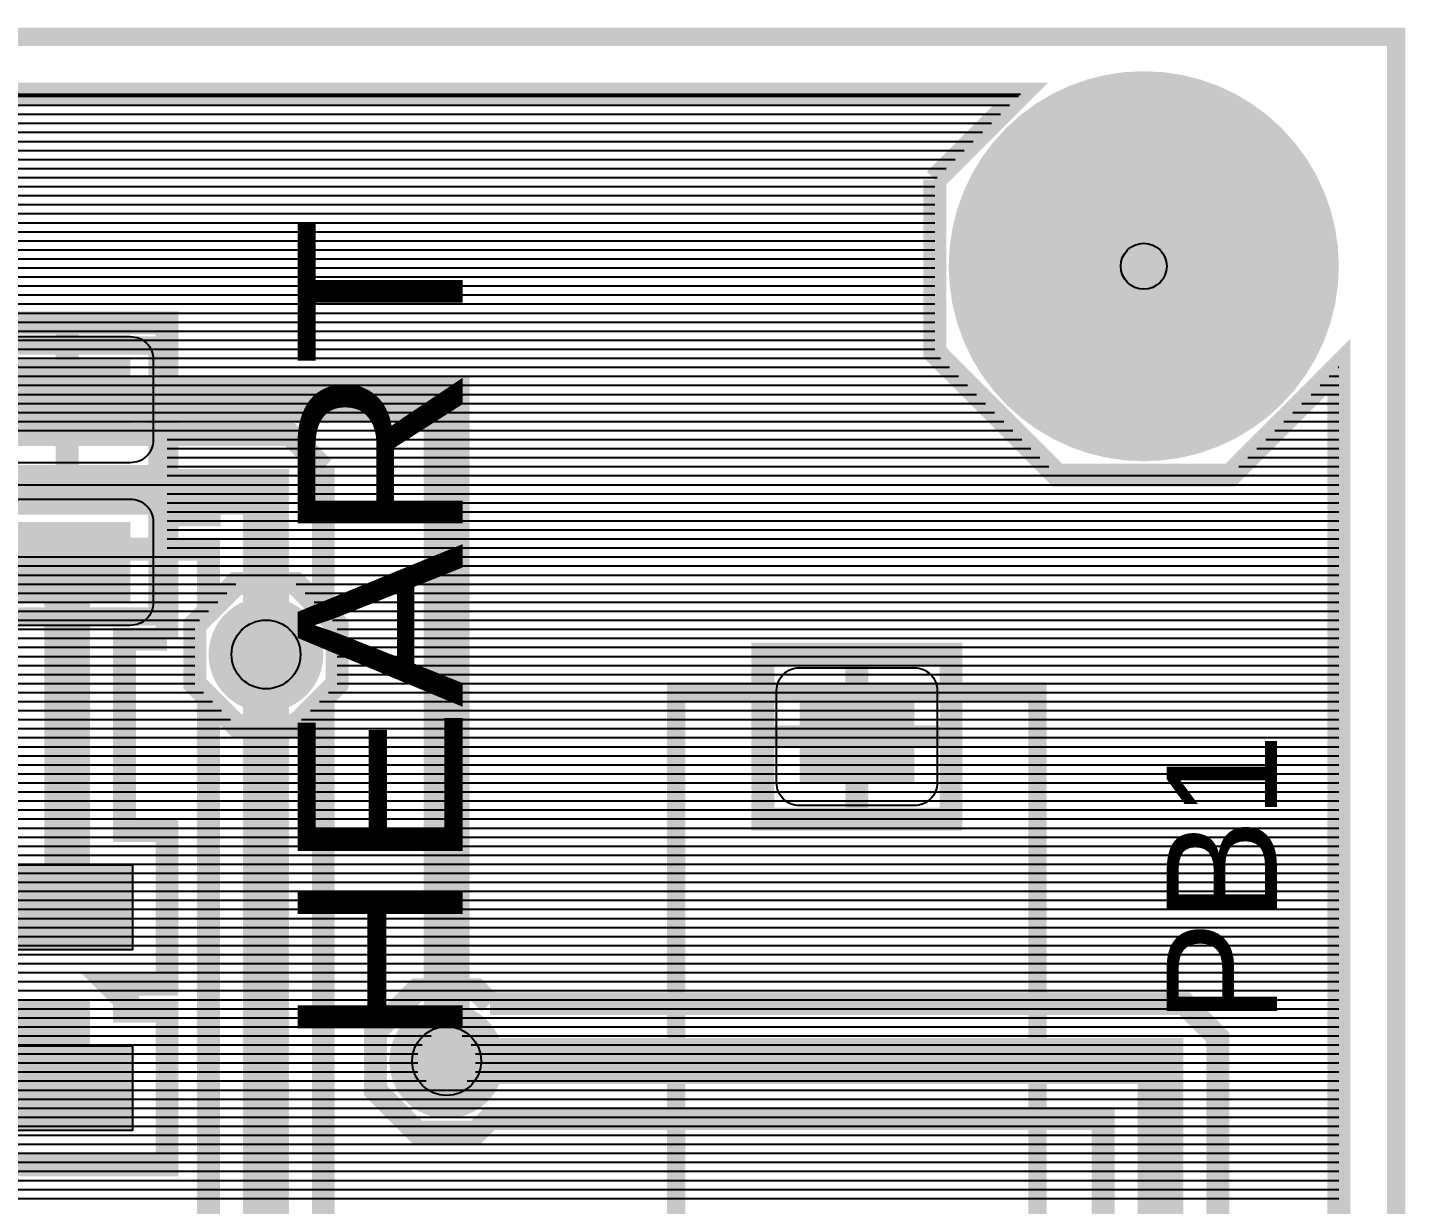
# Model space of a CAD drawing. Header units: inches. Extents: x -1.68 to 1.68, y -1.15 to 1.15.
# Drawn here: x 1.081 to 1.681, y 0.639 to 1.151 of the extents above; entities that cross this region are included whole.
import ezdxf

# ---------------------------------------------------------------- set-up
doc = ezdxf.new("R2010")
doc.units = ezdxf.units.IN
doc.layers.get('0').update_dxf_attribs({"linetype": 'CONTINUOUS'})

# ---------------------------------------------------------------- blocks, each defined once
blk = doc.blocks.new('RPAD')
blk.add_trace([(-0.5, -0.5), (-0.5, 0.5), (0.5, -0.5), (0.5, 0.5)])
blk = doc.blocks.new('EPAD')
at = {"const_width": 0.5}
blk.add_lwpolyline([(-0.25, 0, 1), (0.25, 0, 1)], format="xyb", close=True, dxfattribs=at)

msp = doc.modelspace()

# ---------------------------------------------------------------- linework, layer by layer
for points, const_width in [([(-1.6775, -1.1475), (1.6775, -1.1475), (1.6775, 1.1475), (-1.6775, 1.1475), (-1.6775, -1.1475)], 0.008), ([(-1.6775, -1.1475), (1.6775, -1.1475), (1.6775, 1.1475), (-1.6775, 1.1475), (-1.6775, -1.1475)], 0.008), ([(-1.6775, -1.1475), (1.6775, -1.1475), (1.6775, 1.1475), (-1.6775, 1.1475), (-1.6775, -1.1475)], 0.008), ([(-1.523807, 1.1225), (1.513807, 1.1225), (1.4765, 1.085193)], 0.01), ([(-1.523807, 1.1225), (1.513807, 1.1225), (1.4765, 1.085193)], 0.01), ([(1.4765, 1.085193), (1.4765, 1.009807), (1.529807, 0.9565), (1.605193, 0.9565), (1.6525, 1.003807), (1.6525, -0.968807), (1.610193, -0.9265), (1.534807, -0.9265), (1.4815, -0.979807), (1.4815, -1.055193), (1.534807, -1.1085), (1.610193, -1.1085), (1.6525, -1.066193), (1.6525, -1.1225), (-1.518807, -1.1225)], 0.01), ([(1.4765, 1.085193), (1.4765, 1.009807), (1.529807, 0.9565), (1.605193, 0.9565), (1.6525, 1.003807), (1.6525, -0.968807), (1.610193, -0.9265), (1.534807, -0.9265), (1.4815, -0.979807), (1.4815, -1.055193), (1.534807, -1.1085), (1.610193, -1.1085), (1.6525, -1.066193), (1.6525, -1.1225), (-1.518807, -1.1225)], 0.01), ([(1.054906, 1.02285), (1.054906, 0.955851), (1.141905, 0.955851), (1.141905, 1.02285), (1.054906, 1.02285)], 0.01), ([(1.098405, 1.02285), (1.098405, 0.98935)], 0.01), ([(1.059035, 0.894862), (1.137776, 0.894862), (1.137776, 1.012972), (1.059035, 1.012972), (1.059035, 0.894862)], 0.008), ([(1.059035, 0.894862), (1.137776, 0.894862), (1.137776, 1.012972), (1.059035, 1.012972), (1.059035, 0.894862)], 0.008), ([(1.059035, 0.894862), (1.137776, 0.894862), (1.137776, 1.012972), (1.059035, 1.012972), (1.059035, 0.894862)], 0.008), ([(0.798406, 0.98935), (1.098405, 0.98935)], 0.02), ([(1.26376, 0.701161), (1.26376, 0.98935), (1.098405, 0.98935)], 0.02), ([(1.054906, 0.98935), (1.098405, 0.98935)], 0.01), ([(1.098405, 0.955851), (1.098405, 0.98935)], 0.01), ([(1.141905, 0.98935), (1.098405, 0.98935)], 0.01), ([(-0.352894, 0.974193), (1.195374, 0.974193), (1.210019, 0.959548)], 0.01), ([(1.210019, 0.959548), (1.210019, 0.897167), (1.216019, 0.891167), (1.216019, 0.865486), (1.19786, 0.847327), (1.172179, 0.847327), (1.15402, 0.865486), (1.15402, 0.891167), (1.16002, 0.897167), (1.16002, 0.924193), (-0.31754, 0.924193)], 0.01), ([(-0.334665, 0.64998), (-0.342539, 0.68998), (-0.342539, 0.949193), (1.18502, 0.949193), (1.18502, 0.878327)], 0.02), ([(1.054906, 0.951984), (1.141905, 0.951984), (1.141905, 0.884985)], 0.01), ([(1.137776, 0.938169), (1.165335, 0.938169)], 0.008), ([(1.137776, 0.938169), (1.165335, 0.938169)], 0.008), ([(1.137776, 0.938169), (1.165335, 0.938169)], 0.008), ([(1.098405, 0.918484), (1.098405, 0.768091)], 0.02), ([(1.216019, 0.891167), (1.216019, 0.865486), (1.210019, 0.859486), (1.210019, 0.613703), (1.216019, 0.607703), (1.216019, 0.582022), (1.19786, 0.563863), (1.172179, 0.563863), (1.15402, 0.582022), (1.15402, 0.607703), (1.16002, 0.613703), (1.16002, 0.859486), (1.15402, 0.865486), (1.15402, 0.891167), (1.172179, 0.909326), (1.19786, 0.909326), (1.216019, 0.891167)], 0.01), ([(1.141905, 0.884985), (1.123405, 0.884985), (1.123405, 0.80159), (1.141905, 0.80159), (1.141905, 0.734591), (1.116472, 0.734591), (1.123405, 0.727658), (1.123405, 0.72285), (1.141905, 0.72285), (1.141905, 0.655851), (1.054906, 0.655851)], 0.01), ([(1.18502, 0.878327), (1.18502, 0.594862)], 0.02), ([(1.4015, 0.8785), (1.4015, 0.8065), (1.4835, 0.8065), (1.4835, 0.8785), (1.4015, 0.8785)], 0.01), ([(1.4425, 0.8785), (1.4425, 0.8425)], 0.01), ([(1.36376, 0.547224), (1.52124, 0.547224), (1.52124, 0.862185), (1.36376, 0.862185), (1.36376, 0.547224)], 0.008), ([(1.36376, 0.547224), (1.52124, 0.547224), (1.52124, 0.862185), (1.36376, 0.862185), (1.36376, 0.547224)], 0.008), ([(1.36376, 0.547224), (1.52124, 0.547224), (1.52124, 0.862185), (1.36376, 0.862185), (1.36376, 0.547224)], 0.008), ([(1.4015, 0.8425), (1.4425, 0.8425)], 0.01), ([(1.4425, 0.8065), (1.4425, 0.8425)], 0.01), ([(1.4835, 0.8425), (1.4425, 0.8425)], 0.01), ([(1.125965, 0.722815), (1.125965, 0.734626)], 0.007874), ([(1.125965, 0.722815), (1.125965, 0.734626)], 0.007874), ([(1.125965, 0.722815), (1.125965, 0.734626)], 0.007874), ([(0.1175, -0.147145), (0.2875, -0.317145), (0.2875, -0.345516), (1.2375, -0.345516), (1.237501, 0.046162), (1.252145, 0.060807), (1.549784, 0.060807), (1.549784, 0.676162), (1.2826, 0.676162), (1.2766, 0.670162), (1.250919, 0.670162), (1.23276, 0.688321), (1.23276, 0.714002), (1.250919, 0.732161), (1.2766, 0.732161), (1.2826, 0.726161)], 0.01), ([(0.68502, 0.370453), (0.68502, 0.516122), (0.929114, 0.516122), (0.927933, 0.717303), (1.098405, 0.717303), (1.098405, 0.68935)], 0.02), ([(1.2826, 0.726161), (1.585138, 0.726161), (1.599783, 0.711516), (1.599783, 0.025452)], 0.01), ([(1.258582, 0.688661), (1.268937, 0.688661), (1.27626, 0.695984), (1.27626, 0.706339), (1.268937, 0.713661), (1.258582, 0.713661), (1.25126, 0.706339), (1.25126, 0.695984), (1.258582, 0.688661)], 0.01), ([(1.2625, -0.401516), (1.2625, 0.035807), (1.574783, 0.035807), (1.574783, 0.701161), (1.26376, 0.701161)], 0.02)]:
    msp.add_lwpolyline(points, dxfattribs=dict(const_width=const_width))
for points in [[(-1.523807, 1.1225), (1.513807, 1.1225)], [(-1.523807, 1.1225), (1.513807, 1.1225)], [(-1.522902, 1.121594), (1.512902, 1.121594)], [(-1.522902, 1.121594), (1.512902, 1.121594)], [(-1.518965, 1.117657), (1.508965, 1.117657)], [(-1.518965, 1.117657), (1.508965, 1.117657)], [(-1.515028, 1.11372), (1.505028, 1.11372)], [(-1.515028, 1.11372), (1.505028, 1.11372)], [(-1.511091, 1.109783), (1.501091, 1.109783)], [(-1.511091, 1.109783), (1.501091, 1.109783)], [(-1.507154, 1.105846), (1.497154, 1.105846)], [(-1.507154, 1.105846), (1.497154, 1.105846)], [(-1.503217, 1.101909), (1.493217, 1.101909)], [(-1.503217, 1.101909), (1.493217, 1.101909)], [(-1.499279, 1.097972), (1.48928, 1.097972)], [(-1.499279, 1.097972), (1.48928, 1.097972)], [(-1.495342, 1.094035), (1.485343, 1.094035)], [(-1.495342, 1.094035), (1.485343, 1.094035)], [(-1.491405, 1.090098), (1.481405, 1.090098)], [(-1.491405, 1.090098), (1.481405, 1.090098)], [(-1.487468, 1.086161), (1.477468, 1.086161)], [(-1.4865, 1.082224), (1.4765, 1.082224)], [(0.367122, 1.086161), (1.477468, 1.086161)], [(0.367122, 1.082224), (1.4765, 1.082224)], [(-1.4865, 1.078287), (1.4765, 1.078287)], [(0.367122, 1.078287), (1.4765, 1.078287)], [(-1.4865, 1.07435), (1.4765, 1.07435)], [(-1.4865, 1.070413), (1.4765, 1.070413)], [(0.367122, 1.07435), (1.4765, 1.07435)], [(0.367122, 1.070413), (1.4765, 1.070413)], [(-1.4865, 1.066476), (1.4765, 1.066476)], [(0.367122, 1.066476), (1.4765, 1.066476)], [(-1.4865, 1.062539), (1.4765, 1.062539)], [(-1.4865, 1.058602), (1.4765, 1.058602)], [(0.367122, 1.062539), (1.4765, 1.062539)], [(0.367122, 1.058602), (1.4765, 1.058602)], [(-1.4865, 1.054665), (1.4765, 1.054665)], [(-1.4865, 1.050728), (1.4765, 1.050728)], [(0.367122, 1.054665), (1.4765, 1.054665)], [(0.367122, 1.050728), (1.4765, 1.050728)], [(-1.4865, 1.046791), (1.4765, 1.046791)], [(0.367122, 1.046791), (1.4765, 1.046791)], [(-1.4865, 1.042854), (1.4765, 1.042854)], [(-1.4865, 1.038917), (1.4765, 1.038917)], [(0.367122, 1.042854), (1.4765, 1.042854)], [(0.367122, 1.038917), (1.4765, 1.038917)], [(-1.4865, 1.03498), (1.4765, 1.03498)], [(0.367122, 1.03498), (1.4765, 1.03498)], [(-1.4865, 1.031043), (1.4765, 1.031043)], [(-1.4865, 1.027106), (1.4765, 1.027106)], [(0.367122, 1.031043), (1.4765, 1.031043)], [(0.367122, 1.027106), (1.4765, 1.027106)], [(-1.4865, 1.023169), (1.4765, 1.023169)], [(0.367122, 1.023169), (1.4765, 1.023169)], [(-1.4865, 1.019232), (1.4765, 1.019232)], [(-1.4865, 1.015295), (1.4765, 1.015295)], [(1.070906, 1.01685), (1.125906, 1.01685), (1.126945, 1.0168), (1.12795, 1.016652), (1.128917, 1.016409), (1.129841, 1.016079), (1.130717, 1.015664), (1.131541, 1.015169), (1.132309, 1.0146), (1.133015, 1.01396), (1.133655, 1.013254), (1.134224, 1.012486), (1.134719, 1.011662), (1.135134, 1.010786), (1.135465, 1.009862), (1.135707, 1.008895), (1.135855, 1.00789), (1.135906, 1.00685), (1.135906, 1.00685), (1.135906, 0.97185), (1.135855, 0.970811), (1.135707, 0.969806), (1.135465, 0.968839), (1.135134, 0.967915), (1.134719, 0.967039), (1.134224, 0.966215), (1.133655, 0.965447), (1.133015, 0.964741), (1.132309, 0.964101), (1.131541, 0.963531), (1.130717, 0.963037), (1.129841, 0.962622), (1.128917, 0.962291), (1.12795, 0.962049), (1.126945, 0.961901), (1.125906, 0.96185), (1.070906, 0.96185)], [(1.141905, 1.019232), (1.4765, 1.019232)], [(1.141905, 1.015295), (1.4765, 1.015295)], [(-1.4865, 1.011358), (1.4765, 1.011358)], [(1.141905, 1.011358), (1.4765, 1.011358)], [(-1.492823, 1.003484), (1.482823, 1.003484)], [(-1.488886, 1.007421), (1.478886, 1.007421)], [(1.141905, 1.007421), (1.478886, 1.007421)], [(1.141905, 1.003484), (1.482823, 1.003484)], [(1.652177, 1.003484), (1.6525, 1.003484)], [(1.652177, 1.003484), (1.6525, 1.003484)], [(-1.49676, 0.999547), (1.48676, 0.999547)], [(1.141905, 0.999547), (1.48676, 0.999547)], [(1.64824, 0.999547), (1.6525, 0.999547)], [(1.64824, 0.999547), (1.6525, 0.999547)], [(-1.504634, 0.991673), (1.494634, 0.991673)], [(-1.500697, 0.99561), (1.490697, 0.99561)], [(1.141905, 0.99561), (1.490697, 0.99561)], [(1.141905, 0.991673), (1.494634, 0.991673)], [(1.640366, 0.991673), (1.6525, 0.991673)], [(1.640366, 0.991673), (1.6525, 0.991673)], [(1.644303, 0.99561), (1.6525, 0.99561)], [(1.644303, 0.99561), (1.6525, 0.99561)], [(-1.508571, 0.987736), (1.498571, 0.987736)], [(1.141905, 0.987736), (1.498571, 0.987736)], [(1.636429, 0.987736), (1.6525, 0.987736)], [(1.636429, 0.987736), (1.6525, 0.987736)], [(-1.512508, 0.983799), (1.502508, 0.983799)], [(-0.532696, 0.979862), (1.506445, 0.979862)], [(1.141905, 0.983799), (1.502508, 0.983799)], [(1.141905, 0.979862), (1.506445, 0.979862)], [(1.628555, 0.979862), (1.6525, 0.979862)], [(1.628555, 0.979862), (1.6525, 0.979862)], [(1.632492, 0.983799), (1.6525, 0.983799)], [(1.632492, 0.983799), (1.6525, 0.983799)], [(-0.528759, 0.975925), (1.510382, 0.975925)], [(1.141905, 0.975925), (1.510382, 0.975925)], [(1.624618, 0.975925), (1.6525, 0.975925)], [(1.624618, 0.975925), (1.6525, 0.975925)], [(1.141905, 0.971988), (1.514319, 0.971988)], [(1.141905, 0.968051), (1.518256, 0.968051)], [(1.197579, 0.971988), (1.514319, 0.971988)], [(1.201516, 0.968051), (1.518256, 0.968051)], [(1.616744, 0.968051), (1.6525, 0.968051)], [(1.616744, 0.968051), (1.6525, 0.968051)], [(1.620681, 0.971988), (1.6525, 0.971988)], [(1.620681, 0.971988), (1.6525, 0.971988)], [(1.141905, 0.964114), (1.522193, 0.964114)], [(1.205453, 0.964114), (1.522193, 0.964114)], [(1.612807, 0.964114), (1.6525, 0.964114)], [(1.612807, 0.964114), (1.6525, 0.964114)], [(1.141905, 0.960177), (1.52613, 0.960177)], [(1.141905, 0.95624), (1.6525, 0.95624)], [(1.20939, 0.960177), (1.52613, 0.960177)], [(1.210019, 0.95624), (1.6525, 0.95624)], [(1.60887, 0.960177), (1.6525, 0.960177)], [(1.60887, 0.960177), (1.6525, 0.960177)], [(0.367122, 0.952303), (1.6525, 0.952303)], [(1.210019, 0.952303), (1.6525, 0.952303)], [(1.070906, 0.945984), (1.125906, 0.945984), (1.126945, 0.945934), (1.12795, 0.945785), (1.128917, 0.945543), (1.129841, 0.945213), (1.130717, 0.944798), (1.131541, 0.944303), (1.132309, 0.943734), (1.133015, 0.943094), (1.133655, 0.942388), (1.134224, 0.94162), (1.134719, 0.940796), (1.135134, 0.93992), (1.135465, 0.938996), (1.135707, 0.938029), (1.135855, 0.937024), (1.135906, 0.935984), (1.135906, 0.935984), (1.135906, 0.900984), (1.135855, 0.899945), (1.135707, 0.89894), (1.135465, 0.897973), (1.135134, 0.897049), (1.134719, 0.896172), (1.134224, 0.895348), (1.133655, 0.894581), (1.133015, 0.893875), (1.132309, 0.893235), (1.131541, 0.892665), (1.130717, 0.892171), (1.129841, 0.891756), (1.128917, 0.891425), (1.12795, 0.891183), (1.126945, 0.891035), (1.125906, 0.890984), (1.070906, 0.890984)], [(1.141905, 0.948366), (1.6525, 0.948366)], [(1.141905, 0.944429), (1.6525, 0.944429)], [(1.210019, 0.948366), (1.6525, 0.948366)], [(1.210019, 0.944429), (1.6525, 0.944429)], [(1.141905, 0.940492), (1.6525, 0.940492)], [(1.210019, 0.940492), (1.6525, 0.940492)], [(1.141905, 0.936555), (1.6525, 0.936555)], [(1.141905, 0.932618), (1.6525, 0.932618)], [(1.210019, 0.936555), (1.6525, 0.936555)], [(1.210019, 0.932618), (1.6525, 0.932618)], [(1.141905, 0.928681), (1.6525, 0.928681)], [(1.141905, 0.924744), (1.6525, 0.924744)], [(1.210019, 0.928681), (1.6525, 0.928681)], [(1.210019, 0.924744), (1.6525, 0.924744)], [(-0.31754, 0.920807), (1.16002, 0.920807)], [(1.141905, 0.920807), (1.6525, 0.920807)], [(1.210019, 0.920807), (1.6525, 0.920807)], [(-0.31754, 0.91687), (1.16002, 0.91687)], [(-0.31754, 0.912933), (1.16002, 0.912933)], [(1.141905, 0.91687), (1.6525, 0.91687)], [(1.141905, 0.912933), (1.6525, 0.912933)], [(1.210019, 0.91687), (1.6525, 0.91687)], [(1.210019, 0.912933), (1.6525, 0.912933)], [(-0.31754, 0.908996), (1.16002, 0.908996)], [(1.141905, 0.908996), (1.171849, 0.908996)], [(1.198191, 0.908996), (1.6525, 0.908996)], [(1.210019, 0.908996), (1.6525, 0.908996)], [(-0.31754, 0.905059), (1.16002, 0.905059)], [(-0.31754, 0.901122), (1.16002, 0.901122)], [(1.141905, 0.905059), (1.167912, 0.905059)], [(1.141905, 0.901122), (1.163975, 0.901122)], [(1.202128, 0.905059), (1.6525, 0.905059)], [(1.206065, 0.901122), (1.6525, 0.901122)], [(1.210019, 0.905059), (1.6525, 0.905059)], [(1.210019, 0.901122), (1.6525, 0.901122)], [(-0.31754, 0.897185), (1.16002, 0.897185)], [(1.141905, 0.897185), (1.160038, 0.897185)], [(1.210002, 0.897185), (1.6525, 0.897185)], [(1.210019, 0.897185), (1.6525, 0.897185)], [(-0.31754, 0.893248), (1.156101, 0.893248)], [(-0.31754, 0.889311), (1.15402, 0.889311)], [(1.141905, 0.893248), (1.156101, 0.893248)], [(1.141905, 0.889311), (1.15402, 0.889311)], [(1.213939, 0.893248), (1.6525, 0.893248)], [(1.213939, 0.893248), (1.6525, 0.893248)], [(1.216019, 0.889311), (1.6525, 0.889311)], [(1.216019, 0.889311), (1.6525, 0.889311)], [(-0.31754, 0.885374), (1.15402, 0.885374)], [(1.141905, 0.885374), (1.15402, 0.885374)], [(1.216019, 0.885374), (1.6525, 0.885374)], [(1.216019, 0.885374), (1.6525, 0.885374)], [(-0.31754, 0.881437), (1.15402, 0.881437)], [(-0.31754, 0.8775), (1.15402, 0.8775)], [(1.123405, 0.881437), (1.15402, 0.881437)], [(1.123405, 0.8775), (1.15402, 0.8775)], [(1.216019, 0.881437), (1.6525, 0.881437)], [(1.216019, 0.881437), (1.6525, 0.881437)], [(1.216019, 0.8775), (1.6525, 0.8775)], [(1.216019, 0.8775), (1.4015, 0.8775)], [(1.4835, 0.8775), (1.6525, 0.8775)], [(-0.31754, 0.873563), (1.15402, 0.873563)], [(1.123405, 0.873563), (1.15402, 0.873563)], [(1.216019, 0.873563), (1.6525, 0.873563)], [(1.216019, 0.873563), (1.4015, 0.873563)], [(1.4835, 0.873563), (1.6525, 0.873563)], [(-0.31754, 0.869626), (1.15402, 0.869626)], [(-0.31754, 0.865689), (1.15402, 0.865689)], [(1.123405, 0.869626), (1.15402, 0.869626)], [(1.123405, 0.865689), (1.15402, 0.865689)], [(1.216019, 0.869626), (1.6525, 0.869626)], [(1.216019, 0.869626), (1.4015, 0.869626)], [(1.216019, 0.865689), (1.6525, 0.865689)], [(1.216019, 0.865689), (1.4015, 0.865689)], [(1.4835, 0.869626), (1.6525, 0.869626)], [(1.4835, 0.865689), (1.6525, 0.865689)], [(-0.31754, 0.861752), (1.157754, 0.861752)], [(1.123405, 0.861752), (1.157754, 0.861752)], [(1.212285, 0.861752), (1.6525, 0.861752)], [(1.212285, 0.861752), (1.4015, 0.861752)], [(1.4835, 0.861752), (1.6525, 0.861752)], [(-0.31754, 0.857815), (1.161691, 0.857815)], [(-0.31754, 0.853878), (1.165628, 0.853878)], [(1.123405, 0.857815), (1.16002, 0.857815)], [(1.123405, 0.853878), (1.16002, 0.853878)], [(1.204411, 0.853878), (1.6525, 0.853878)], [(1.208348, 0.857815), (1.6525, 0.857815)], [(1.210019, 0.857815), (1.4015, 0.857815)], [(1.210019, 0.853878), (1.4015, 0.853878)], [(1.4835, 0.857815), (1.6525, 0.857815)], [(1.4835, 0.853878), (1.6525, 0.853878)], [(-0.31754, 0.849941), (1.169565, 0.849941)], [(1.123405, 0.849941), (1.16002, 0.849941)], [(1.200474, 0.849941), (1.6525, 0.849941)], [(1.210019, 0.849941), (1.4015, 0.849941)], [(1.4835, 0.849941), (1.6525, 0.849941)], [(-0.31754, 0.846004), (1.6525, 0.846004)], [(-0.31754, 0.842067), (1.6525, 0.842067)], [(1.123405, 0.846004), (1.16002, 0.846004)], [(1.123405, 0.842067), (1.16002, 0.842067)], [(1.210019, 0.846004), (1.4015, 0.846004)], [(1.210019, 0.842067), (1.4015, 0.842067)], [(1.4835, 0.846004), (1.6525, 0.846004)], [(1.4835, 0.842067), (1.6525, 0.842067)], [(-0.31754, 0.83813), (1.6525, 0.83813)], [(1.123405, 0.83813), (1.16002, 0.83813)], [(1.210019, 0.83813), (1.4015, 0.83813)], [(1.4835, 0.83813), (1.6525, 0.83813)], [(-0.31754, 0.834193), (1.6525, 0.834193)], [(-0.31754, 0.830256), (1.6525, 0.830256)], [(1.123405, 0.834193), (1.16002, 0.834193)], [(1.123405, 0.830256), (1.16002, 0.830256)], [(1.210019, 0.834193), (1.4015, 0.834193)], [(1.210019, 0.830256), (1.4015, 0.830256)], [(1.4835, 0.834193), (1.6525, 0.834193)], [(1.4835, 0.830256), (1.6525, 0.830256)], [(-0.31754, 0.826319), (1.6525, 0.826319)], [(1.123405, 0.826319), (1.16002, 0.826319)], [(1.210019, 0.826319), (1.4015, 0.826319)], [(1.4835, 0.826319), (1.6525, 0.826319)], [(-0.31754, 0.822382), (1.6525, 0.822382)], [(-0.31754, 0.818445), (1.6525, 0.818445)], [(1.123405, 0.822382), (1.16002, 0.822382)], [(1.123405, 0.818445), (1.16002, 0.818445)], [(1.210019, 0.822382), (1.4015, 0.822382)], [(1.210019, 0.818445), (1.4015, 0.818445)], [(1.4835, 0.822382), (1.6525, 0.822382)], [(1.4835, 0.818445), (1.6525, 0.818445)], [(-0.31754, 0.814508), (1.6525, 0.814508)], [(-0.31754, 0.810571), (1.6525, 0.810571)], [(1.123405, 0.814508), (1.16002, 0.814508)], [(1.123405, 0.810571), (1.16002, 0.810571)], [(1.210019, 0.814508), (1.4015, 0.814508)], [(1.210019, 0.810571), (1.4015, 0.810571)], [(1.4835, 0.814508), (1.6525, 0.814508)], [(1.4835, 0.810571), (1.6525, 0.810571)], [(-0.31754, 0.806634), (1.6525, 0.806634)], [(1.123405, 0.806634), (1.16002, 0.806634)], [(1.210019, 0.806634), (1.4015, 0.806634)], [(1.4835, 0.806634), (1.6525, 0.806634)], [(-0.31754, 0.802697), (1.6525, 0.802697)], [(-0.31754, 0.79876), (1.6525, 0.79876)], [(1.123405, 0.802697), (1.16002, 0.802697)], [(1.141905, 0.79876), (1.16002, 0.79876)], [(1.210019, 0.802697), (1.6525, 0.802697)], [(1.210019, 0.79876), (1.6525, 0.79876)], [(-0.31754, 0.794823), (1.6525, 0.794823)], [(1.141905, 0.794823), (1.16002, 0.794823)], [(1.210019, 0.794823), (1.6525, 0.794823)], [(-0.31754, 0.790886), (1.6525, 0.790886)], [(-0.31754, 0.786949), (1.6525, 0.786949)], [(1.141905, 0.790886), (1.16002, 0.790886)], [(1.141905, 0.786949), (1.16002, 0.786949)], [(1.210019, 0.790886), (1.6525, 0.790886)], [(1.210019, 0.786949), (1.6525, 0.786949)], [(-0.31754, 0.783012), (1.6525, 0.783012)], [(1.141905, 0.783012), (1.16002, 0.783012)], [(1.210019, 0.783012), (1.6525, 0.783012)], [(-0.31754, 0.779075), (1.6525, 0.779075)], [(-0.31754, 0.775138), (1.6525, 0.775138)], [(1.141905, 0.779075), (1.16002, 0.779075)], [(1.141905, 0.775138), (1.16002, 0.775138)], [(1.210019, 0.779075), (1.6525, 0.779075)], [(1.210019, 0.775138), (1.6525, 0.775138)], [(-0.31754, 0.771201), (1.6525, 0.771201)], [(1.141905, 0.771201), (1.16002, 0.771201)], [(1.210019, 0.771201), (1.6525, 0.771201)], [(-0.31754, 0.767264), (1.6525, 0.767264)], [(-0.31754, 0.763327), (1.6525, 0.763327)], [(1.141905, 0.767264), (1.16002, 0.767264)], [(1.141905, 0.763327), (1.16002, 0.763327)], [(1.210019, 0.767264), (1.6525, 0.767264)], [(1.210019, 0.763327), (1.6525, 0.763327)], [(-0.31754, 0.75939), (1.6525, 0.75939)], [(1.141905, 0.75939), (1.16002, 0.75939)], [(1.210019, 0.75939), (1.6525, 0.75939)], [(-0.31754, 0.755453), (1.6525, 0.755453)], [(-0.31754, 0.751516), (1.6525, 0.751516)], [(1.141905, 0.755453), (1.16002, 0.755453)], [(1.141905, 0.751516), (1.16002, 0.751516)], [(1.210019, 0.755453), (1.6525, 0.755453)], [(1.210019, 0.751516), (1.6525, 0.751516)], [(-0.31754, 0.747579), (1.6525, 0.747579)], [(1.141905, 0.747579), (1.16002, 0.747579)], [(1.210019, 0.747579), (1.6525, 0.747579)], [(-0.31754, 0.743642), (1.6525, 0.743642)], [(-0.31754, 0.739705), (1.6525, 0.739705)], [(1.141905, 0.743642), (1.16002, 0.743642)], [(1.141905, 0.739705), (1.16002, 0.739705)], [(1.210019, 0.743642), (1.6525, 0.743642)], [(1.210019, 0.739705), (1.6525, 0.739705)], [(-0.31754, 0.735768), (1.6525, 0.735768)], [(1.141905, 0.735768), (1.16002, 0.735768)], [(1.210019, 0.735768), (1.6525, 0.735768)], [(-0.31754, 0.731831), (1.250589, 0.731831)], [(-0.31754, 0.727894), (1.246652, 0.727894)], [(1.119232, 0.731831), (1.16002, 0.731831)], [(1.123169, 0.727894), (1.16002, 0.727894)], [(1.210019, 0.731831), (1.6525, 0.731831)], [(1.210019, 0.727894), (1.6525, 0.727894)], [(1.276931, 0.731831), (1.6525, 0.731831)], [(1.280868, 0.727894), (1.6525, 0.727894)], [(-0.31754, 0.723957), (1.242715, 0.723957)], [(1.123405, 0.723957), (1.16002, 0.723957)], [(1.210019, 0.723957), (1.6525, 0.723957)], [(1.587343, 0.723957), (1.6525, 0.723957)], [(-0.31754, 0.72002), (1.238778, 0.72002)], [(-0.31754, 0.716083), (1.234841, 0.716083)], [(1.141905, 0.72002), (1.16002, 0.72002)], [(1.141905, 0.716083), (1.16002, 0.716083)], [(1.210019, 0.72002), (1.6525, 0.72002)], [(1.210019, 0.716083), (1.6525, 0.716083)], [(1.59128, 0.72002), (1.6525, 0.72002)], [(1.595217, 0.716083), (1.6525, 0.716083)], [(-0.31754, 0.712146), (1.23276, 0.712146)], [(1.141905, 0.712146), (1.16002, 0.712146)], [(1.210019, 0.712146), (1.257066, 0.712146)], [(1.270453, 0.712146), (1.6525, 0.712146)], [(1.599154, 0.712146), (1.6525, 0.712146)], [(-0.31754, 0.708209), (1.23276, 0.708209)], [(-0.278666, 0.704272), (1.23276, 0.704272)], [(1.141905, 0.708209), (1.16002, 0.708209)], [(1.141905, 0.704272), (1.16002, 0.704272)], [(1.210019, 0.708209), (1.253129, 0.708209)], [(1.210019, 0.704272), (1.25126, 0.704272)], [(1.27439, 0.708209), (1.6525, 0.708209)], [(1.27626, 0.704272), (1.6525, 0.704272)], [(1.599783, 0.708209), (1.6525, 0.708209)], [(1.599783, 0.704272), (1.6525, 0.704272)], [(-0.278666, 0.700335), (1.23276, 0.700335)], [(1.141905, 0.700335), (1.16002, 0.700335)], [(1.210019, 0.700335), (1.25126, 0.700335)], [(1.27626, 0.700335), (1.6525, 0.700335)], [(1.599783, 0.700335), (1.6525, 0.700335)], [(-0.278666, 0.696398), (1.23276, 0.696398)], [(-0.278666, 0.692461), (1.23276, 0.692461)], [(1.141905, 0.696398), (1.16002, 0.696398)], [(1.141905, 0.692461), (1.16002, 0.692461)], [(1.210019, 0.696398), (1.25126, 0.696398)], [(1.210019, 0.692461), (1.254783, 0.692461)], [(1.272737, 0.692461), (1.6525, 0.692461)], [(1.27626, 0.696398), (1.6525, 0.696398)], [(1.599783, 0.696398), (1.6525, 0.696398)], [(1.599783, 0.692461), (1.6525, 0.692461)], [(-0.278666, 0.688524), (1.23276, 0.688524)], [(-0.278666, 0.684587), (1.236495, 0.684587)], [(1.141905, 0.688524), (1.16002, 0.688524)], [(1.141905, 0.684587), (1.16002, 0.684587)], [(1.210019, 0.688524), (1.6525, 0.688524)], [(1.210019, 0.684587), (1.6525, 0.684587)], [(1.599783, 0.688524), (1.6525, 0.688524)], [(1.599783, 0.684587), (1.6525, 0.684587)], [(-0.278666, 0.68065), (1.240432, 0.68065)], [(1.141905, 0.68065), (1.16002, 0.68065)], [(1.210019, 0.68065), (1.6525, 0.68065)], [(1.599783, 0.68065), (1.6525, 0.68065)], [(-0.278666, 0.676713), (1.244369, 0.676713)], [(-0.278666, 0.672776), (1.248306, 0.672776)], [(1.141905, 0.676713), (1.16002, 0.676713)], [(1.141905, 0.672776), (1.16002, 0.672776)], [(1.210019, 0.676713), (1.6525, 0.676713)], [(1.210019, 0.672776), (1.6525, 0.672776)], [(1.279214, 0.672776), (1.549784, 0.672776)], [(1.599783, 0.676713), (1.6525, 0.676713)], [(1.599783, 0.672776), (1.6525, 0.672776)], [(-0.278666, 0.668839), (1.549784, 0.668839)], [(1.141905, 0.668839), (1.16002, 0.668839)], [(1.210019, 0.668839), (1.6525, 0.668839)], [(1.599783, 0.668839), (1.6525, 0.668839)], [(-0.278666, 0.664902), (1.549784, 0.664902)], [(0.227146, 0.660965), (1.549784, 0.660965)], [(1.141905, 0.664902), (1.16002, 0.664902)], [(1.141905, 0.660965), (1.16002, 0.660965)], [(1.210019, 0.664902), (1.6525, 0.664902)], [(1.210019, 0.660965), (1.6525, 0.660965)], [(1.599783, 0.664902), (1.6525, 0.664902)], [(1.599783, 0.660965), (1.6525, 0.660965)], [(0.231083, 0.657028), (1.549784, 0.657028)], [(1.141905, 0.657028), (1.16002, 0.657028)], [(1.210019, 0.657028), (1.6525, 0.657028)], [(1.599783, 0.657028), (1.6525, 0.657028)], [(0.232953, 0.653091), (1.549784, 0.653091)], [(0.232953, 0.649154), (1.549784, 0.649154)], [(0.953309, 0.653091), (1.16002, 0.653091)], [(0.953333, 0.649154), (1.16002, 0.649154)], [(1.210019, 0.653091), (1.6525, 0.653091)], [(1.210019, 0.649154), (1.6525, 0.649154)], [(1.599783, 0.653091), (1.6525, 0.653091)], [(1.599783, 0.649154), (1.6525, 0.649154)], [(0.505886, 0.645217), (1.549784, 0.645217)], [(0.953356, 0.645217), (1.16002, 0.645217)], [(1.210019, 0.645217), (1.6525, 0.645217)], [(1.599783, 0.645217), (1.6525, 0.645217)], [(0.509823, 0.64128), (1.549784, 0.64128)], [(0.953379, 0.64128), (1.16002, 0.64128)], [(1.210019, 0.64128), (1.6525, 0.64128)], [(1.599783, 0.64128), (1.6525, 0.64128)]]:
    msp.add_lwpolyline(points)
for points in [[(1.4775, 0.8625), (1.4775, 0.8225), (1.47745, 0.821461), (1.477301, 0.820455), (1.477059, 0.819489), (1.476728, 0.818565), (1.476314, 0.817688), (1.475819, 0.816864), (1.47525, 0.816096), (1.474609, 0.815391), (1.473903, 0.81475), (1.473136, 0.814181), (1.472312, 0.813687), (1.471435, 0.813272), (1.470511, 0.812941), (1.469545, 0.812699), (1.468539, 0.81255), (1.4675, 0.8125), (1.4175, 0.8125), (1.416461, 0.81255), (1.415455, 0.812699), (1.414489, 0.812941), (1.413565, 0.813272), (1.412688, 0.813687), (1.411864, 0.814181), (1.411097, 0.81475), (1.41039, 0.815391), (1.40975, 0.816096), (1.409181, 0.816864), (1.408686, 0.817688), (1.408272, 0.818565), (1.407941, 0.819489), (1.407699, 0.820455), (1.40755, 0.821461), (1.4075, 0.8225), (1.4075, 0.8625), (1.40755, 0.863539), (1.407699, 0.864545), (1.407941, 0.865511), (1.408272, 0.866435), (1.408686, 0.867312), (1.409181, 0.868136), (1.40975, 0.868904), (1.41039, 0.869609), (1.411097, 0.87025), (1.411864, 0.870819), (1.412688, 0.871313), (1.413565, 0.871728), (1.414489, 0.872059), (1.415455, 0.872301), (1.416461, 0.87245), (1.4175, 0.8725), (1.4675, 0.8725), (1.468539, 0.87245), (1.469545, 0.872301), (1.470511, 0.872059), (1.471435, 0.871728), (1.472312, 0.871313), (1.473136, 0.870819), (1.473903, 0.87025), (1.474609, 0.869609), (1.47525, 0.868904), (1.475819, 0.868136), (1.476314, 0.867312), (1.476728, 0.866435), (1.477059, 0.865511), (1.477301, 0.864545), (1.47745, 0.863539), (1.4775, 0.8625)], [(1.069906, 0.749591), (1.069906, 0.786591), (1.126906, 0.786591), (1.126906, 0.749591), (1.069906, 0.749591)], [(1.069906, 0.67085), (1.069906, 0.70785), (1.126906, 0.70785), (1.126906, 0.67085), (1.069906, 0.67085)]]:
    msp.add_lwpolyline(points, close=True)
for centre, radius in [((1.5675, 1.0475), 0.01), ((1.18502, 0.878327), 0.015), ((1.26376, 0.701161), 0.015)]:
    msp.add_circle(centre, radius)

# ---------------------------------------------------------------- block references
for p, xscale, yscale in [((1.5675, 1.0475), 0.17, 0.17), ((1.5675, 1.0475), 0.15, 0.15), ((1.18502, 0.878327), 0.05, 0.05), ((1.18502, 0.878327), 0.03, 0.03), ((1.26376, 0.701161), 0.05, 0.05), ((1.26376, 0.701161), 0.03, 0.03)]:
    msp.add_blockref('EPAD', p, dxfattribs=dict(xscale=xscale, yscale=yscale))
for p, xscale, yscale, rotation in [((1.098405, 0.98935), 0.035, 0.055, -90), ((1.098405, 0.98935), 0.035, 0.055, -90), ((1.098405, 0.918484), 0.035, 0.055, -90), ((1.098405, 0.918484), 0.035, 0.055, -90), ((1.4425, 0.8425), 0.04, 0.05, 270), ((1.4425, 0.8425), 0.04, 0.05, 270), ((1.098405, 0.768091), 0.037, 0.057, 90), ((1.098405, 0.768091), 0.037, 0.057, 90), ((1.098405, 0.68935), 0.037, 0.057, 90), ((1.098405, 0.68935), 0.037, 0.057, 90)]:
    msp.add_blockref('RPAD', p, dxfattribs=dict(xscale=xscale, yscale=yscale, rotation=rotation))

# ---------------------------------------------------------------- texts
for s, height, width, p in [('HEART', 0.072, 1.111111, (1.270768, 0.706673)), ('HEART', 0.072, 1.111111, (1.270768, 0.706673)), ('HEART', 0.072, 1.111111, (1.270768, 0.706673)), ('PB1', 0.048, 1.041667, (1.6255, 0.7175)), ('PB1', 0.048, 1.041667, (1.6255, 0.7175)), ('PB1', 0.048, 1.041667, (1.6255, 0.7175))]:
    msp.add_text(s, height=height, rotation=90, dxfattribs=dict(width=width)).set_placement(p)

doc.saveas('drawing.dxf')
